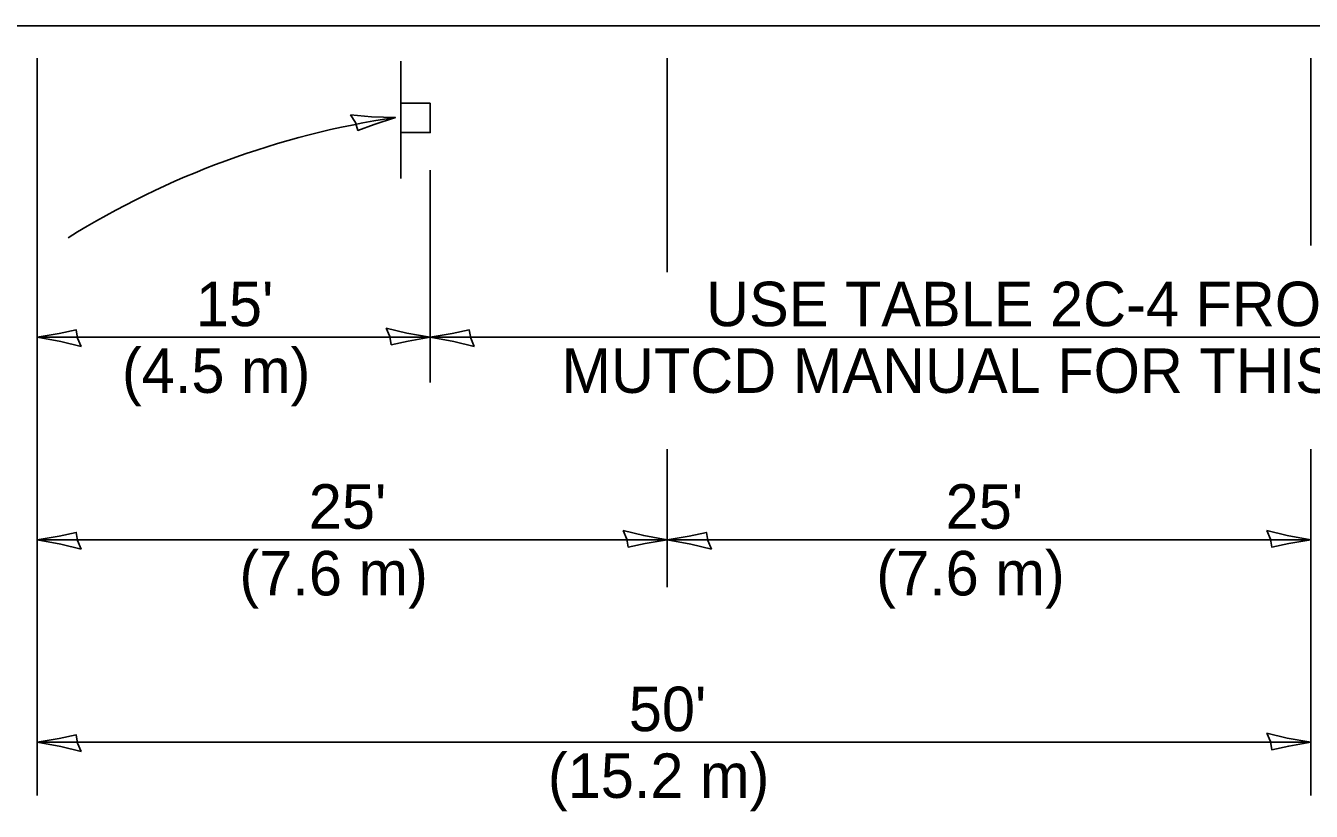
# Model space of a CAD drawing. Extents: x 100068 to 100255, y 99000 to 99022.
# Drawn here: x 100224.782 to 100228.249, y 99014.287 to 99016.406 of the extents above; entities that cross this region are included whole.
import ezdxf

# ---------------------------------------------------------------- set-up
doc = ezdxf.new("R2010")
doc.units = 0
for name, color, linetype in [('Design_PR_PMK Solid Line', 7, 'Continuous'), ('Design_PR_Roadway Dimensions', 7, 'Continuous'), ('Design_PR_Roadway Items', 7, 'Continuous')]:
    doc.layers.add(name, color=color, linetype=linetype)

msp = doc.modelspace()

# ---------------------------------------------------------------- linework, layer by layer
at = {"layer": 'Design_PR_PMK Solid Line'}
for p, q in [((100223.755, 99016.4065), (100228.1542, 99016.4065)), ((100228.1494, 99016.4065), (100228.8286, 99016.4065))]:
    msp.add_line(p, q, dxfattribs=at)
at = {"layer": 'Design_PR_Roadway Dimensions'}
for p, q in [((100224.8127, 99016.3188), (100224.8127, 99014.3302)), ((100226.512, 99016.3188), (100226.512, 99015.7416)), ((100228.2472, 99016.3188), (100228.2472, 99015.8132)), ((100225.8726, 99016.0164), (100225.8726, 99015.4444)), ((100224.8127, 99015.5659), (100225.8726, 99015.5659)), ((100225.8726, 99015.5659), (100229.9012, 99015.5659)), ((100226.512, 99015.2644), (100226.512, 99014.8917)), ((100228.2472, 99015.2644), (100228.2472, 99014.3302)), ((100224.8127, 99015.0196), (100226.512, 99015.0196)), ((100226.512, 99015.0196), (100228.2472, 99015.0196)), ((100224.8127, 99014.4734), (100228.2472, 99014.4734))]:
    msp.add_line(p, q, dxfattribs=at)
for points in [[(100225.6578, 99016.166), (100225.6707, 99016.1449), (100225.6776, 99016.1238), (100225.7216, 99016.14), (100225.7789, 99016.1589), (100225.7145, 99016.161)], [(100224.9314, 99015.5411), (100224.9218, 99015.5639), (100224.918, 99015.5858), (100224.8721, 99015.5762), (100224.8127, 99015.5659), (100224.8761, 99015.5544)], [(100225.7539, 99015.5907), (100225.7636, 99015.5679), (100225.7673, 99015.546), (100225.8133, 99015.5556), (100225.8726, 99015.5659), (100225.8093, 99015.5774)], [(100225.9914, 99015.5411), (100225.9817, 99015.5639), (100225.978, 99015.5858), (100225.932, 99015.5762), (100225.8726, 99015.5659), (100225.936, 99015.5544)], [(100224.9314, 99014.9948), (100224.9218, 99015.0176), (100224.918, 99015.0395), (100224.8721, 99015.0299), (100224.8127, 99015.0196), (100224.8761, 99015.0081)], [(100226.3932, 99015.0445), (100226.4029, 99015.0217), (100226.4066, 99014.9998), (100226.4526, 99015.0094), (100226.512, 99015.0196), (100226.4486, 99015.0312)], [(100226.6307, 99014.9948), (100226.621, 99015.0176), (100226.6173, 99015.0395), (100226.5713, 99015.0299), (100226.512, 99015.0196), (100226.5753, 99015.0081)], [(100228.1285, 99015.0445), (100228.1382, 99015.0217), (100228.1419, 99014.9998), (100228.1879, 99015.0094), (100228.2472, 99015.0196), (100228.1839, 99015.0312)], [(100224.9314, 99014.4486), (100224.9218, 99014.4714), (100224.918, 99014.4933), (100224.8721, 99014.4837), (100224.8127, 99014.4734), (100224.8761, 99014.4619)], [(100228.1285, 99014.4982), (100228.1382, 99014.4754), (100228.1419, 99014.4535), (100228.1879, 99014.4631), (100228.2472, 99014.4734), (100228.1839, 99014.4849)]]:
    msp.add_lwpolyline(points, close=True, dxfattribs=at)
msp.add_arc((100226.1172, 99013.8761), 2.3077, 98.4319, 121.9332, dxfattribs=at)
at = {"layer": 'Design_PR_Roadway Items'}
msp.add_line((100225.7934, 99016.3105), (100225.7934, 99015.9939), dxfattribs=at)
msp.add_lwpolyline([(100225.8726, 99016.1975), (100225.7934, 99016.1975), (100225.7934, 99016.1182), (100225.8726, 99016.1182)], close=True, dxfattribs=at)

# ---------------------------------------------------------------- texts
at = {"layer": 'Design_PR_Roadway Dimensions'}
for s, p in [("15'", (100225.2406, 99015.5959)), ('USE TABLE 2C-4 FROM THE', (100226.6165, 99015.5959)), ('(4.5 m)', (100225.0413, 99015.4159)), ('MUTCD MANUAL FOR THIS DISTANCE', (100226.2263, 99015.4159)), ("25'", (100225.5452, 99015.0496)), ("25'", (100227.2624, 99015.0496)), ('(7.6 m)', (100225.3581, 99014.8696)), ('(7.6 m)', (100227.0754, 99014.8696)), ("50'", (100226.4081, 99014.5034)), ('(15.2 m)', (100226.1898, 99014.3234))]:
    msp.add_text(s, height=0.12, dxfattribs=at).set_placement(p)

doc.saveas('drawing.dxf')
